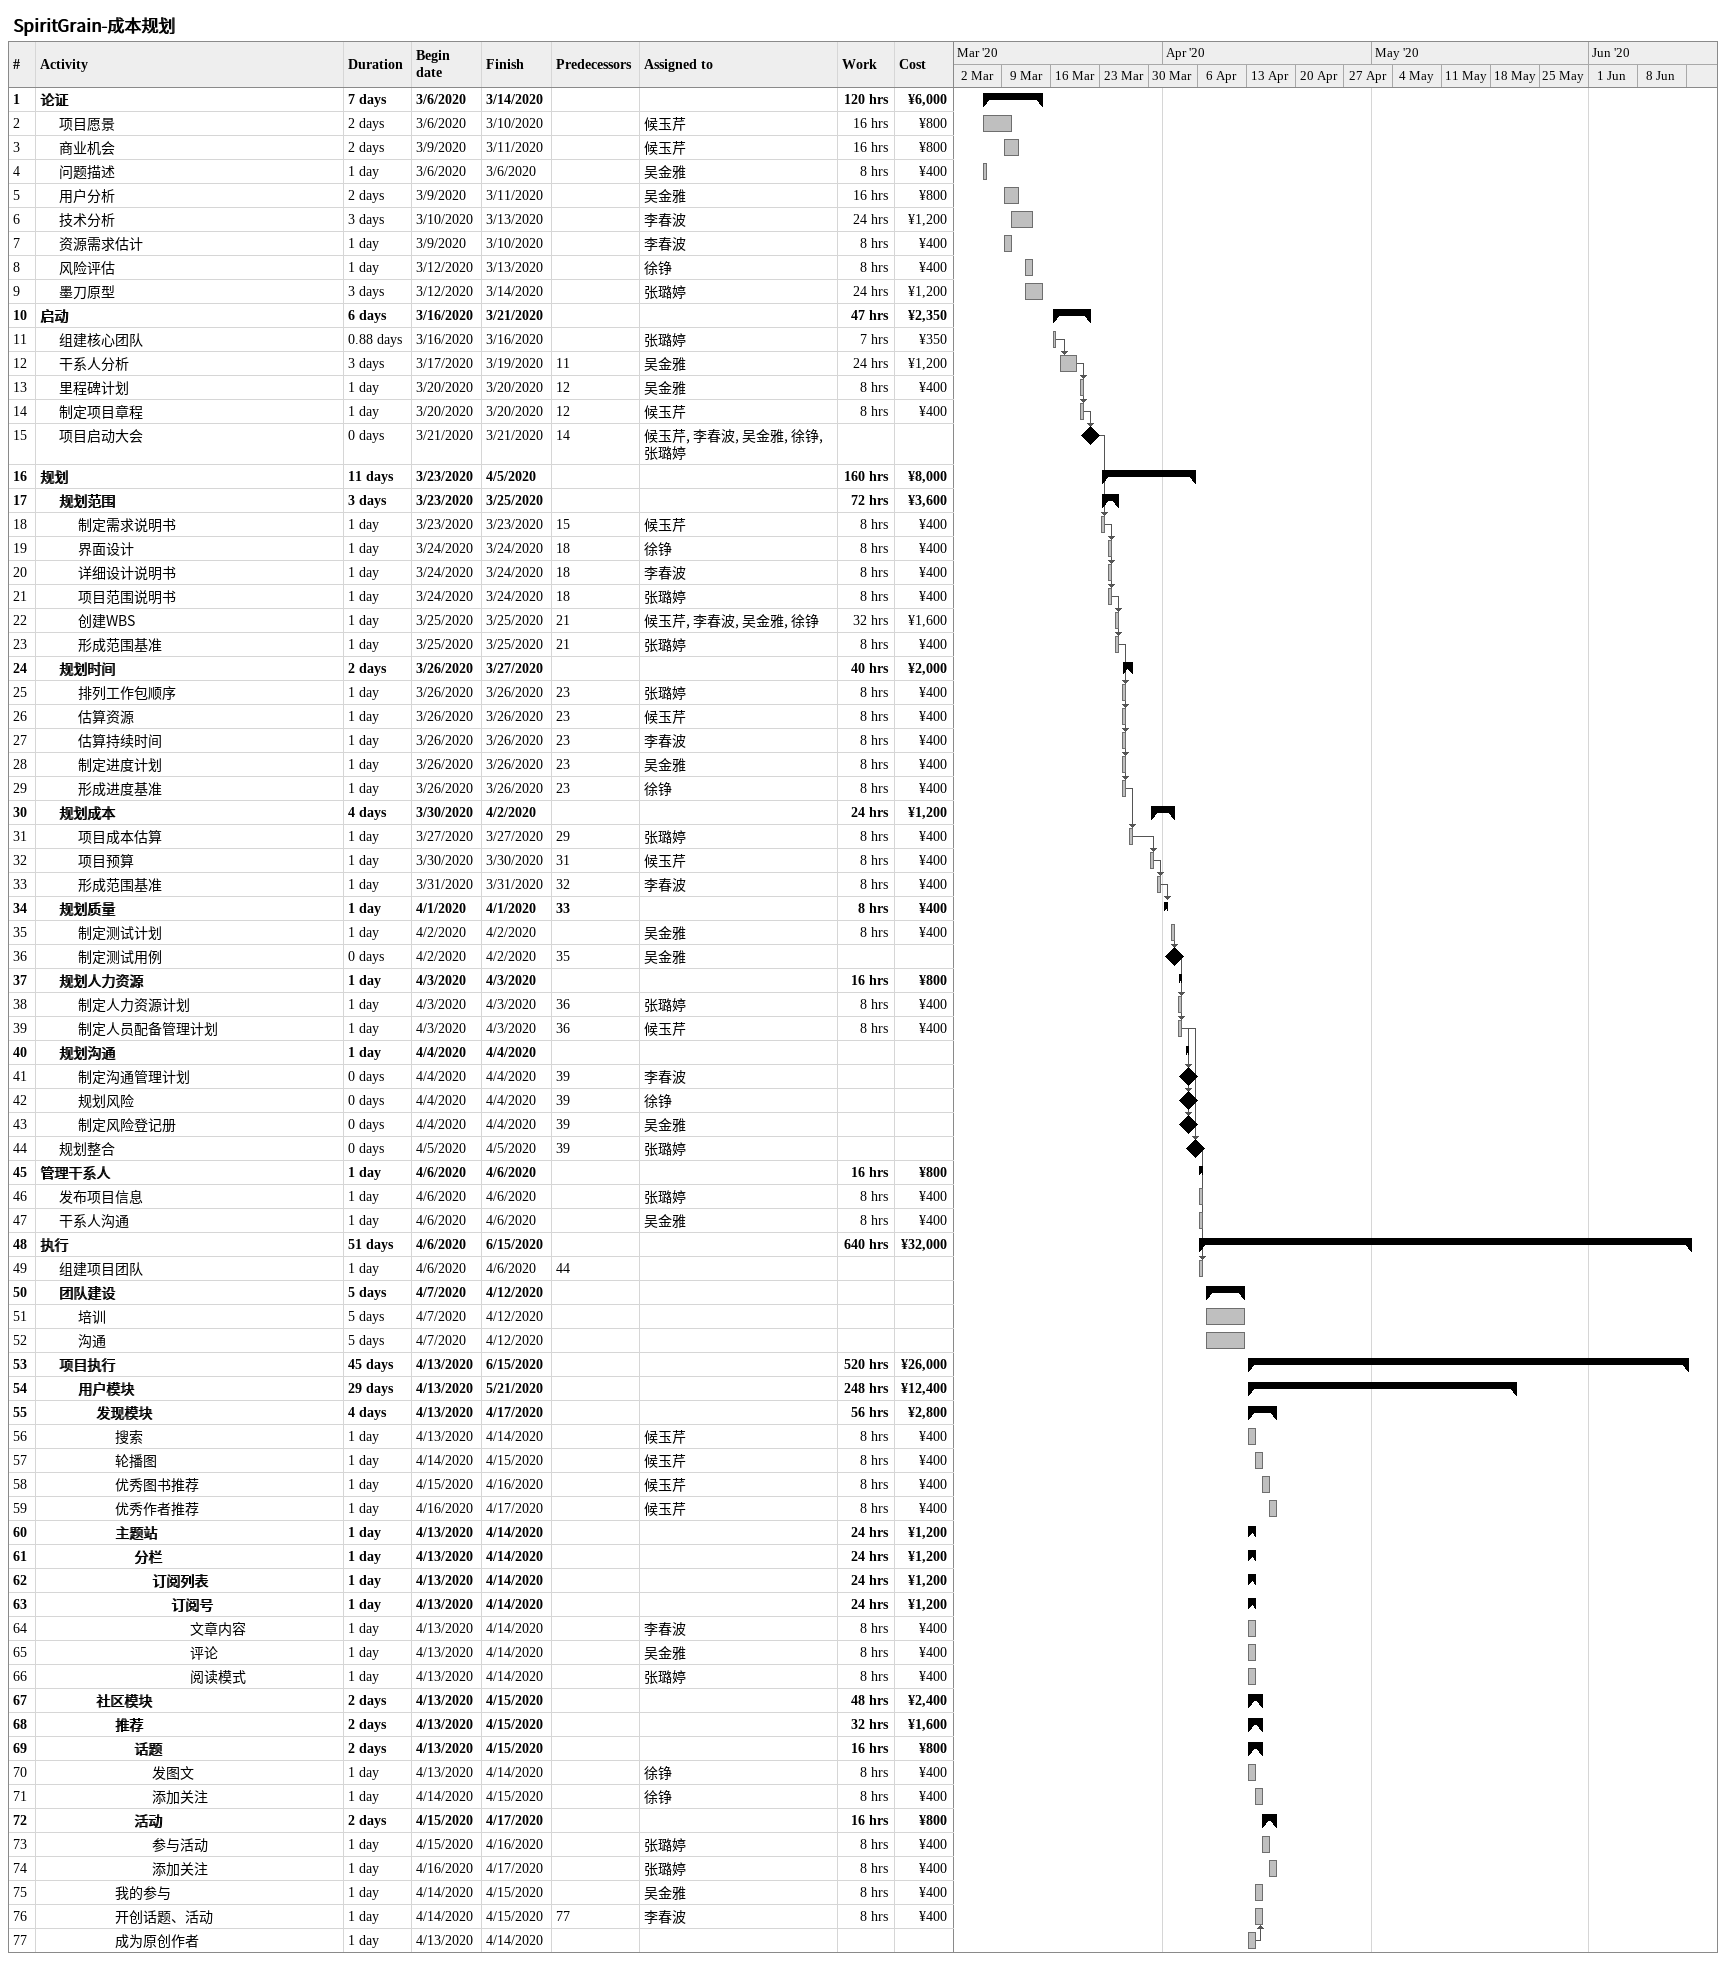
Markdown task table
SpiritGrain-成本规划

| ID | Level | Task | Duration | Start | Finish | Predecessors | Resources | Work (h) | Cost (¥) |
|---|---|---|---|---|---|---|---|---|---|
| 1 | 1 | **论证** | 7d | 2020-03-06 | 2020-03-14 |  |  | 120 | 6000 |
| 2 | 2 | 项目愿景 | 2d | 2020-03-06 | 2020-03-10 |  | 候玉芹 | 16 | 800 |
| 3 | 2 | 商业机会 | 2d | 2020-03-09 | 2020-03-11 |  | 候玉芹 | 16 | 800 |
| 4 | 2 | 问题描述 | 1d | 2020-03-06 | 2020-03-06 |  | 吴金雅 | 8 | 400 |
| 5 | 2 | 用户分析 | 2d | 2020-03-09 | 2020-03-11 |  | 吴金雅 | 16 | 800 |
| 6 | 2 | 技术分析 | 3d | 2020-03-10 | 2020-03-13 |  | 李春波 | 24 | 1200 |
| 7 | 2 | 资源需求估计 | 1d | 2020-03-09 | 2020-03-10 |  | 李春波 | 8 | 400 |
| 8 | 2 | 风险评估 | 1d | 2020-03-12 | 2020-03-13 |  | 徐铮 | 8 | 400 |
| 9 | 2 | 墨刀原型 | 3d | 2020-03-12 | 2020-03-14 |  | 张璐婷 | 24 | 1200 |
| 10 | 1 | **启动** | 6d | 2020-03-16 | 2020-03-21 |  |  | 47 | 2350 |
| 11 | 2 | 组建核心团队 | 0.88d | 2020-03-16 | 2020-03-16 |  | 张璐婷 | 7 | 350 |
| 12 | 2 | 干系人分析 | 3d | 2020-03-17 | 2020-03-19 | 11 | 吴金雅 | 24 | 1200 |
| 13 | 2 | 里程碑计划 | 1d | 2020-03-20 | 2020-03-20 | 12 | 吴金雅 | 8 | 400 |
| 14 | 2 | 制定项目章程 | 1d | 2020-03-20 | 2020-03-20 | 12 | 候玉芹 | 8 | 400 |
| 15 | 2 | 项目启动大会 | 0d | 2020-03-21 | 2020-03-21 | 14 | 候玉芹, 李春波, 吴金雅, 徐铮, 张璐婷 |  |  |
| 16 | 1 | **规划** | 11d | 2020-03-23 | 2020-04-05 |  |  | 160 | 8000 |
| 17 | 2 | **规划范围** | 3d | 2020-03-23 | 2020-03-25 |  |  | 72 | 3600 |
| 18 | 3 | 制定需求说明书 | 1d | 2020-03-23 | 2020-03-23 | 15 | 候玉芹 | 8 | 400 |
| 19 | 3 | 界面设计 | 1d | 2020-03-24 | 2020-03-24 | 18 | 徐铮 | 8 | 400 |
| 20 | 3 | 详细设计说明书 | 1d | 2020-03-24 | 2020-03-24 | 18 | 李春波 | 8 | 400 |
| 21 | 3 | 项目范围说明书 | 1d | 2020-03-24 | 2020-03-24 | 18 | 张璐婷 | 8 | 400 |
| 22 | 3 | 创建WBS | 1d | 2020-03-25 | 2020-03-25 | 21 | 候玉芹, 李春波, 吴金雅, 徐铮 | 32 | 1600 |
| 23 | 3 | 形成范围基准 | 1d | 2020-03-25 | 2020-03-25 | 21 | 张璐婷 | 8 | 400 |
| 24 | 2 | **规划时间** | 2d | 2020-03-26 | 2020-03-27 |  |  | 40 | 2000 |
| 25 | 3 | 排列工作包顺序 | 1d | 2020-03-26 | 2020-03-26 | 23 | 张璐婷 | 8 | 400 |
| 26 | 3 | 估算资源 | 1d | 2020-03-26 | 2020-03-26 | 23 | 候玉芹 | 8 | 400 |
| 27 | 3 | 估算持续时间 | 1d | 2020-03-26 | 2020-03-26 | 23 | 李春波 | 8 | 400 |
| 28 | 3 | 制定进度计划 | 1d | 2020-03-26 | 2020-03-26 | 23 | 吴金雅 | 8 | 400 |
| 29 | 3 | 形成进度基准 | 1d | 2020-03-26 | 2020-03-26 | 23 | 徐铮 | 8 | 400 |
| 30 | 2 | **规划成本** | 4d | 2020-03-30 | 2020-04-02 |  |  | 24 | 1200 |
| 31 | 3 | 项目成本估算 | 1d | 2020-03-27 | 2020-03-27 | 29 | 张璐婷 | 8 | 400 |
| 32 | 3 | 项目预算 | 1d | 2020-03-30 | 2020-03-30 | 31 | 候玉芹 | 8 | 400 |
| 33 | 3 | 形成范围基准 | 1d | 2020-03-31 | 2020-03-31 | 32 | 李春波 | 8 | 400 |
| 34 | 2 | **规划质量** | 1d | 2020-04-01 | 2020-04-01 | 33 |  | 8 | 400 |
| 35 | 3 | 制定测试计划 | 1d | 2020-04-02 | 2020-04-02 |  | 吴金雅 | 8 | 400 |
| 36 | 3 | 制定测试用例 | 0d | 2020-04-02 | 2020-04-02 | 35 | 吴金雅 |  |  |
| 37 | 2 | **规划人力资源** | 1d | 2020-04-03 | 2020-04-03 |  |  | 16 | 800 |
| 38 | 3 | 制定人力资源计划 | 1d | 2020-04-03 | 2020-04-03 | 36 | 张璐婷 | 8 | 400 |
| 39 | 3 | 制定人员配备管理计划 | 1d | 2020-04-03 | 2020-04-03 | 36 | 候玉芹 | 8 | 400 |
| 40 | 2 | **规划沟通** | 1d | 2020-04-04 | 2020-04-04 |  |  |  |  |
| 41 | 3 | 制定沟通管理计划 | 0d | 2020-04-04 | 2020-04-04 | 39 | 李春波 |  |  |
| 42 | 3 | 规划风险 | 0d | 2020-04-04 | 2020-04-04 | 39 | 徐铮 |  |  |
| 43 | 3 | 制定风险登记册 | 0d | 2020-04-04 | 2020-04-04 | 39 | 吴金雅 |  |  |
| 44 | 2 | 规划整合 | 0d | 2020-04-05 | 2020-04-05 | 39 | 张璐婷 |  |  |
| 45 | 1 | **管理干系人** | 1d | 2020-04-06 | 2020-04-06 |  |  | 16 | 800 |
| 46 | 2 | 发布项目信息 | 1d | 2020-04-06 | 2020-04-06 |  | 张璐婷 | 8 | 400 |
| 47 | 2 | 干系人沟通 | 1d | 2020-04-06 | 2020-04-06 |  | 吴金雅 | 8 | 400 |
| 48 | 1 | **执行** | 51d | 2020-04-06 | 2020-06-15 |  |  | 640 | 32000 |
| 49 | 2 | 组建项目团队 | 1d | 2020-04-06 | 2020-04-06 | 44 |  |  |  |
| 50 | 2 | **团队建设** | 5d | 2020-04-07 | 2020-04-12 |  |  |  |  |
| 51 | 3 | 培训 | 5d | 2020-04-07 | 2020-04-12 |  |  |  |  |
| 52 | 3 | 沟通 | 5d | 2020-04-07 | 2020-04-12 |  |  |  |  |
| 53 | 2 | **项目执行** | 45d | 2020-04-13 | 2020-06-15 |  |  | 520 | 26000 |
| 54 | 3 | **用户模块** | 29d | 2020-04-13 | 2020-05-21 |  |  | 248 | 12400 |
| 55 | 4 | **发现模块** | 4d | 2020-04-13 | 2020-04-17 |  |  | 56 | 2800 |
| 56 | 5 | 搜索 | 1d | 2020-04-13 | 2020-04-14 |  | 候玉芹 | 8 | 400 |
| 57 | 5 | 轮播图 | 1d | 2020-04-14 | 2020-04-15 |  | 候玉芹 | 8 | 400 |
| 58 | 5 | 优秀图书推荐 | 1d | 2020-04-15 | 2020-04-16 |  | 候玉芹 | 8 | 400 |
| 59 | 5 | 优秀作者推荐 | 1d | 2020-04-16 | 2020-04-17 |  | 候玉芹 | 8 | 400 |
| 60 | 5 | **主题站** | 1d | 2020-04-13 | 2020-04-14 |  |  | 24 | 1200 |
| 61 | 6 | **分栏** | 1d | 2020-04-13 | 2020-04-14 |  |  | 24 | 1200 |
| 62 | 7 | **订阅列表** | 1d | 2020-04-13 | 2020-04-14 |  |  | 24 | 1200 |
| 63 | 8 | **订阅号** | 1d | 2020-04-13 | 2020-04-14 |  |  | 24 | 1200 |
| 64 | 9 | 文章内容 | 1d | 2020-04-13 | 2020-04-14 |  | 李春波 | 8 | 400 |
| 65 | 9 | 评论 | 1d | 2020-04-13 | 2020-04-14 |  | 吴金雅 | 8 | 400 |
| 66 | 9 | 阅读模式 | 1d | 2020-04-13 | 2020-04-14 |  | 张璐婷 | 8 | 400 |
| 67 | 4 | **社区模块** | 2d | 2020-04-13 | 2020-04-15 |  |  | 48 | 2400 |
| 68 | 5 | **推荐** | 2d | 2020-04-13 | 2020-04-15 |  |  | 32 | 1600 |
| 69 | 6 | **话题** | 2d | 2020-04-13 | 2020-04-15 |  |  | 16 | 800 |
| 70 | 7 | 发图文 | 1d | 2020-04-13 | 2020-04-14 |  | 徐铮 | 8 | 400 |
| 71 | 7 | 添加关注 | 1d | 2020-04-14 | 2020-04-15 |  | 徐铮 | 8 | 400 |
| 72 | 6 | **活动** | 2d | 2020-04-15 | 2020-04-17 |  |  | 16 | 800 |
| 73 | 7 | 参与活动 | 1d | 2020-04-15 | 2020-04-16 |  | 张璐婷 | 8 | 400 |
| 74 | 7 | 添加关注 | 1d | 2020-04-16 | 2020-04-17 |  | 张璐婷 | 8 | 400 |
| 75 | 5 | 我的参与 | 1d | 2020-04-14 | 2020-04-15 |  | 吴金雅 | 8 | 400 |
| 76 | 5 | 开创话题、活动 | 1d | 2020-04-14 | 2020-04-15 | 77 | 李春波 | 8 | 400 |
| 77 | 5 | 成为原创作者 | 1d | 2020-04-13 | 2020-04-14 |  |  |  |  |
